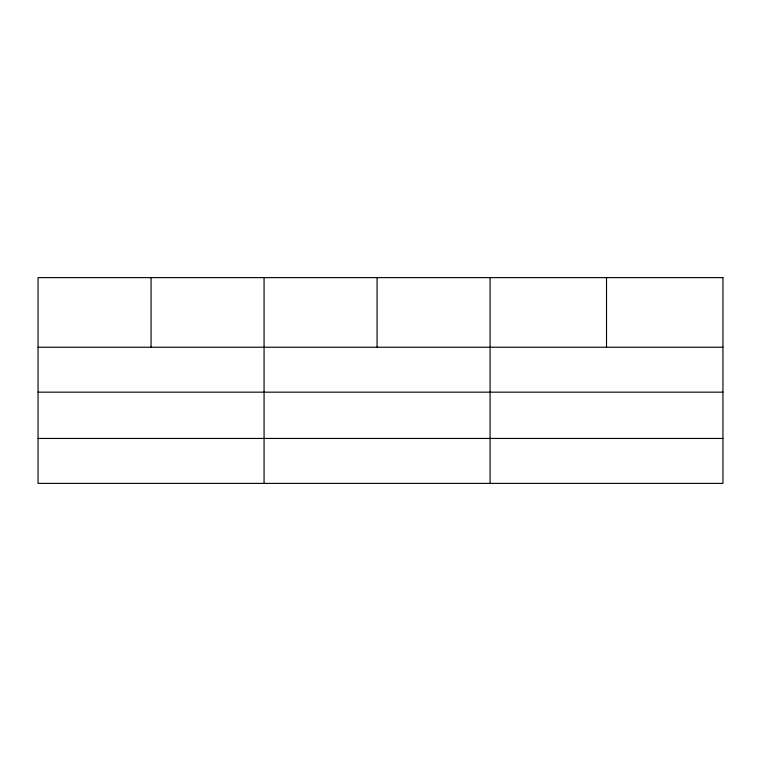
<?xml version="1.0" encoding="UTF-8"?>
<svg xmlns="http://www.w3.org/2000/svg" width="761" height="761" viewBox="0 0 761 761"><rect width="100%" height="100%" fill="white"/><g stroke="black" fill="none" stroke-linecap="round" stroke-linejoin="round"><path stroke-width="1.14" d="M38.05 347.235L722.95 347.235M38.05 392.162L722.95 392.162M38.05 438.45L722.95 438.45M606.517 277.613L606.517 347.235M490.084 277.613L490.084 483.387M377.075 277.613L377.075 347.235M264.067 277.613L264.067 483.387M151.059 277.613L151.059 347.235M722.95 277.613L38.05 277.613L38.05 483.387L722.95 483.387L722.95 277.613"/></g></svg>
